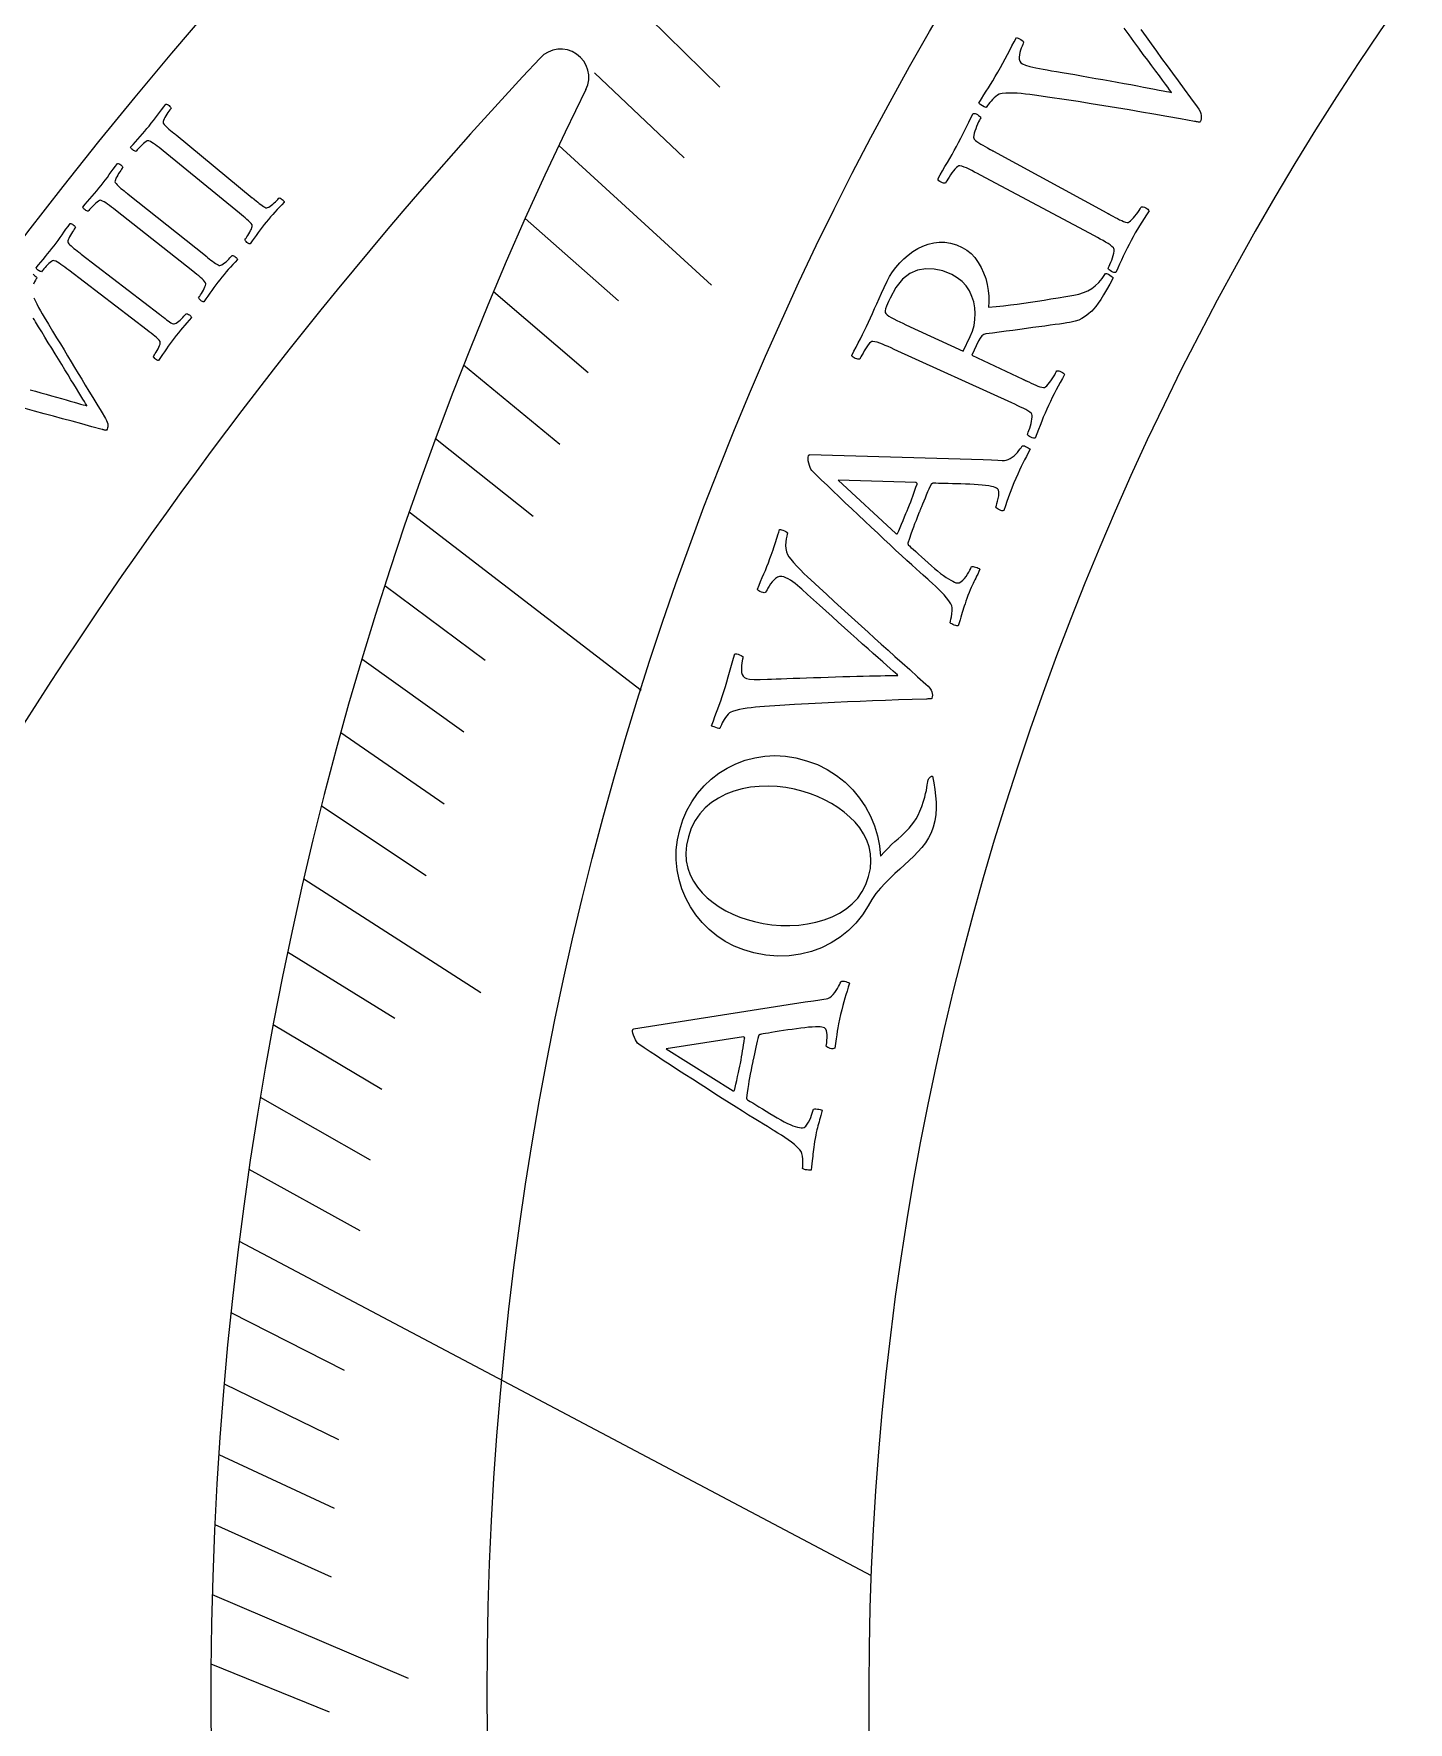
# Model space of a CAD drawing. Header units: millimetres. Extents: x -45 to 45, y -45 to 45.
# Drawn here: x -33.72 to -21.49, y 12.59 to 27.61 of the extents above; entities that cross this region are included whole.
import ezdxf

# ---------------------------------------------------------------- set-up
doc = ezdxf.new("R2010")
doc.units = ezdxf.units.MM
for name, color, linetype in [('CUT_INNER', 6, 'Continuous'), ('CUT_OUTER', 1, 'Continuous'), ('ENGRAVE', 7, 'Continuous'), ('ENGRAVE_FINE', 8, 'Continuous'), ('TEXT', 5, 'Continuous')]:
    doc.layers.add(name, color=color, linetype=linetype)

msp = doc.modelspace()

# ---------------------------------------------------------------- linework, layer by layer
at = {"layer": 'CUT_INNER'}
for centre, radius, start, end in [((-0.0001, 12.8591), 26.2908, 92.53181, 189.83387), ((-0.002, 0.0009), 40.0478, 136.83583, 178.34584), ((-29.0301, 27.2265), 0.25, 333.8101, 136.93359), ((-0.001, 12.8592), 32.14, 153.66675, 201.19212)]:
    msp.add_arc(centre, radius, start, end, dxfattribs=at)
at = {"layer": 'CUT_OUTER'}
msp.add_circle((0, 0), 45, dxfattribs=at)
at = {"layer": 'ENGRAVE'}
for points in [[(-30.377, 23.3604), (-28.3137, 21.7737)], [(-31.8893, 16.8736), (-26.2703, 13.9004)]]:
    msp.add_lwpolyline(points, dxfattribs=at)
for centre, radius in [((0, 0), 42.525), ((0, 12.859), 29.684)]:
    msp.add_circle(centre, radius, dxfattribs=at)
at = {"layer": 'ENGRAVE_FINE'}
for points in [[(-28.3989, 27.9105), (-27.6141, 27.1392)], [(-28.7308, 27.2667), (-27.9314, 26.5081)], [(-29.0461, 26.6201), (-27.6883, 25.3757)], [(-29.3448, 25.9711), (-28.5169, 25.2384)], [(-29.627, 25.3202), (-28.7853, 24.6008)], [(-29.8931, 24.6678), (-29.0377, 23.9619)], [(-30.143, 24.0144), (-29.2742, 23.3223)], [(-30.5953, 22.7063), (-29.7006, 22.0423)], [(-30.7981, 22.0524), (-29.8909, 21.4028)], [(-30.9856, 21.3992), (-30.0661, 20.7642)], [(-31.158, 20.7469), (-30.2265, 20.1267)], [(-31.3156, 20.096), (-29.7411, 19.0857)], [(-31.4586, 19.4468), (-30.5039, 18.8567)], [(-31.5872, 18.7997), (-30.6214, 18.2249)], [(-31.7017, 18.1549), (-30.725, 17.5956)], [(-31.8023, 17.5128), (-30.8151, 16.9691)], [(-31.9629, 16.2376), (-30.9555, 15.7258)], [(-32.0234, 15.605), (-31.0064, 15.1094)], [(-32.0712, 14.9762), (-31.0448, 14.497)], [(-32.1063, 14.3514), (-31.0709, 13.8886)], [(-32.1291, 13.7307), (-30.3857, 12.9857)], [(-32.1399, 13.1145), (-31.0875, 12.685)]]:
    msp.add_lwpolyline(points, dxfattribs=at)
at = {"layer": 'TEXT'}
for points in [[(-23.871, 27.6508), (-23.8244, 27.5861), (-23.7786, 27.5225), (-23.7328, 27.459), (-23.686, 27.3944), (-23.6381, 27.3288), (-23.5893, 27.2621), (-23.5386, 27.1931), (-23.4853, 27.1203), (-23.4294, 27.0437), (-23.3708, 26.9635), (-23.3559, 26.9415), (-23.3448, 26.9213), (-23.3375, 26.9027), (-23.3339, 26.8859), (-23.3334, 26.8704), (-23.3349, 26.8561), (-23.3387, 26.8429), (-23.3445, 26.8307), (-23.3475, 26.828), (-23.3522, 26.8266), (-23.3586, 26.8268), (-23.3668, 26.8283), (-23.3754, 26.8303), (-23.3829, 26.8316), (-23.3894, 26.8323), (-23.3949, 26.8324), (-23.5187, 26.855), (-23.6384, 26.8765), (-23.7541, 26.897), (-23.8657, 26.9164), (-23.9757, 26.9354), (-24.0868, 26.9541), (-24.1989, 26.9727), (-24.312, 26.9912), (-24.4287, 27.0097), (-24.5517, 27.0283), (-24.6808, 27.0469), (-24.8162, 27.0657), (-24.8577, 27.0715), (-24.8974, 27.0764), (-24.9351, 27.0804), (-24.971, 27.0835), (-25.0056, 27.0854), (-25.0395, 27.0859), (-25.0726, 27.0848), (-25.1049, 27.0822), (-25.1183, 27.0799), (-25.1322, 27.0746), (-25.1466, 27.0662), (-25.1615, 27.0549), (-25.1762, 27.0418), (-25.1899, 27.0284), (-25.2025, 27.0146), (-25.2142, 27.0005), (-25.2245, 26.987), (-25.2331, 26.9753), (-25.2399, 26.9652), (-25.245, 26.9568), (-25.2476, 26.9568), (-25.2542, 26.9594), (-25.2646, 26.9646), (-25.2789, 26.9724), (-25.2932, 26.9806), (-25.3035, 26.987), (-25.3099, 26.9916), (-25.3124, 26.9944), (-25.2882, 27.0346), (-25.2658, 27.0711), (-25.2453, 27.1039), (-25.2266, 27.1329), (-25.208, 27.1621), (-25.1878, 27.195), (-25.166, 27.2318), (-25.1424, 27.2723), (-25.1424, 27.2723), (-25.1199, 27.3121), (-25.0981, 27.3515), (-25.077, 27.3905), (-25.0567, 27.4291), (-25.0368, 27.4673), (-25.0168, 27.505), (-24.9968, 27.5424), (-24.9768, 27.5793), (-24.9697, 27.5779), (-24.9608, 27.5745), (-24.9502, 27.5689), (-24.9378, 27.5613), (-24.9263, 27.5532), (-24.9184, 27.5461), (-24.914, 27.5401), (-24.9132, 27.5351), (-24.9167, 27.5283), (-24.9214, 27.5179), (-24.9272, 27.5037), (-24.9342, 27.4858), (-24.9411, 27.466), (-24.9464, 27.4459), (-24.9503, 27.4256), (-24.9527, 27.4051), (-24.9521, 27.3859), (-24.9468, 27.3693), (-24.937, 27.3555), (-24.9226, 27.3445), (-24.8969, 27.3332), (-24.8578, 27.3217), (-24.8054, 27.3097), (-24.7396, 27.2974), (-24.705, 27.2915), (-24.6652, 27.2848), (-24.62, 27.2772), (-24.5696, 27.2687), (-24.5153, 27.2594), (-24.4582, 27.2495), (-24.3986, 27.239), (-24.3363, 27.2278), (-24.2726, 27.2164), (-24.2089, 27.205), (-24.1451, 27.1937), (-24.0813, 27.1824), (-24.0188, 27.1713), (-23.9589, 27.1604), (-23.9016, 27.1498), (-23.847, 27.1395), (-23.7961, 27.1297), (-23.7501, 27.1208), (-23.7091, 27.1128), (-23.6729, 27.1056), (-23.6429, 27.0997), (-23.6207, 27.0954), (-23.6061, 27.0928), (-23.5992, 27.0917), (-23.605, 27.1002), (-23.6159, 27.1154), (-23.6318, 27.1372), (-23.6527, 27.1657), (-23.6778, 27.1996), (-23.7061, 27.2378), (-23.7376, 27.2803), (-23.7724, 27.327), (-23.8097, 27.3771), (-23.8488, 27.43), (-23.8897, 27.4854), (-23.9323, 27.5435), (-23.976, 27.6033), (-24.0199, 27.6635)], [(-33.7226, 25.4738), (-33.7149, 25.4682), (-33.7061, 25.4607), (-33.698, 25.4531), (-33.6926, 25.4471), (-33.6899, 25.4429), (-33.6898, 25.4403), (-33.6945, 25.4331), (-33.7005, 25.4218), (-33.7081, 25.4063), (-33.717, 25.3868)], [(-33.7158, 25.2653), (-33.7046, 25.2402), (-33.69, 25.2107), (-33.6736, 25.1796), (-33.6571, 25.1497), (-33.6406, 25.1209), (-33.624, 25.0933), (-33.5855, 25.0293), (-33.5486, 24.9682), (-33.5132, 24.9097), (-33.4793, 24.8541), (-33.4466, 24.8002), (-33.4145, 24.7472), (-33.383, 24.6951), (-33.3521, 24.6438), (-33.3213, 24.5926), (-33.2898, 24.5405), (-33.2576, 24.4874), (-33.2248, 24.4335), (-33.1908, 24.3775), (-33.1551, 24.3185), (-33.1178, 24.2564), (-33.0788, 24.1913), (-33.0689, 24.1735), (-33.0619, 24.1573), (-33.0576, 24.1426), (-33.0561, 24.1295), (-33.0568, 24.1177), (-33.059, 24.1068), (-33.0628, 24.0969), (-33.0682, 24.088), (-33.0706, 24.0861), (-33.0743, 24.0854), (-33.0792, 24.0859), (-33.0854, 24.0876), (-33.0917, 24.0897), (-33.0974, 24.0912), (-33.1023, 24.0922), (-33.1064, 24.0926), (-33.1992, 24.1182), (-33.2889, 24.1428), (-33.3755, 24.1664), (-33.459, 24.1891), (-33.5413, 24.2114), (-33.6243, 24.2338), (-33.7081, 24.2562), (-33.7927, 24.2787)], [(-33.7472, 24.4461), (-33.6996, 24.4328), (-33.652, 24.4196), (-33.6043, 24.4065), (-33.5575, 24.3936), (-33.5128, 24.3811), (-33.47, 24.3691), (-33.4291, 24.3574), (-33.3911, 24.3465), (-33.3568, 24.3366), (-33.326, 24.3277), (-33.299, 24.3198), (-33.2766, 24.3133), (-33.26, 24.3085), (-33.2491, 24.3055), (-33.2439, 24.3042), (-33.2477, 24.3111), (-33.255, 24.3234), (-33.2656, 24.3411), (-33.2796, 24.3642), (-33.2963, 24.3917), (-33.3153, 24.4226), (-33.3365, 24.457), (-33.3599, 24.4949), (-33.385, 24.5355), (-33.4113, 24.5782), (-33.4389, 24.623), (-33.4676, 24.6699), (-33.4971, 24.7181), (-33.5267, 24.7666), (-33.5566, 24.8155), (-33.5867, 24.8648), (-33.6164, 24.9135), (-33.6451, 24.9609), (-33.673, 25.0067), (-33.7, 25.0512), (-33.7102, 25.0678), (-33.7212, 25.0843)]]:
    msp.add_lwpolyline(points, dxfattribs=at)
for points in [[(-32.6901, 26.7926), (-32.6705, 26.8167), (-32.6516, 26.8408), (-32.6331, 26.8647), (-32.6152, 26.8886), (-32.5973, 26.9127), (-32.5789, 26.9372), (-32.5599, 26.9621), (-32.5403, 26.9874), (-32.5341, 26.9871), (-32.5275, 26.9848), (-32.5204, 26.9806), (-32.5129, 26.9744), (-32.5059, 26.9675), (-32.5006, 26.9611), (-32.497, 26.9552), (-32.495, 26.9498), (-32.4998, 26.9437), (-32.506, 26.9352), (-32.5137, 26.9244), (-32.5227, 26.9113), (-32.5322, 26.8971), (-32.5409, 26.8831), (-32.5491, 26.8693), (-32.5565, 26.8556), (-32.5623, 26.8429), (-32.5655, 26.8323), (-32.566, 26.8236), (-32.5638, 26.817), (-32.5569, 26.8075), (-32.5484, 26.7976), (-32.5382, 26.7872), (-32.5263, 26.7764), (-32.5133, 26.7651), (-32.4996, 26.7533), (-32.4852, 26.7412), (-32.4701, 26.7287), (-32.4677, 26.7267), (-32.4653, 26.7247), (-32.4628, 26.7227), (-32.4604, 26.7207), (-32.4579, 26.7187), (-32.4555, 26.7167), (-32.4531, 26.7147), (-32.4506, 26.7127), (-31.773, 26.1548), (-31.7705, 26.1528), (-31.7681, 26.1508), (-31.7657, 26.1488), (-31.7632, 26.1468), (-31.7608, 26.1448), (-31.7584, 26.1428), (-31.7559, 26.1408), (-31.7535, 26.1388), (-31.7384, 26.1264), (-31.7239, 26.1147), (-31.71, 26.1038), (-31.6967, 26.0934), (-31.6842, 26.0842), (-31.6723, 26.0764), (-31.6611, 26.07), (-31.6507, 26.065), (-31.6444, 26.0645), (-31.6363, 26.0667), (-31.6264, 26.0714), (-31.6148, 26.0787), (-31.6023, 26.0877), (-31.59, 26.0975), (-31.5779, 26.1082), (-31.566, 26.1196), (-31.5551, 26.1306), (-31.5462, 26.1398), (-31.5392, 26.1473), (-31.5342, 26.153), (-31.5286, 26.152), (-31.5222, 26.1494), (-31.5149, 26.1454), (-31.5069, 26.1398), (-31.4994, 26.1335), (-31.494, 26.1274), (-31.4904, 26.1213), (-31.4889, 26.1154), (-31.5102, 26.0928), (-31.531, 26.0707), (-31.5512, 26.049), (-31.5709, 26.0277), (-31.5904, 26.0063), (-31.6097, 25.9843), (-31.629, 25.9618), (-31.6482, 25.9387), (-31.6666, 25.9159), (-31.6849, 25.8926), (-31.703, 25.8689), (-31.7209, 25.8447), (-31.7388, 25.8201), (-31.7568, 25.7952), (-31.7747, 25.77), (-31.7928, 25.7445), (-31.7989, 25.7449), (-31.8055, 25.7472), (-31.8127, 25.7513), (-31.8203, 25.7574), (-31.8273, 25.7642), (-31.8327, 25.7705), (-31.8365, 25.7763), (-31.8386, 25.7816), (-31.834, 25.7876), (-31.828, 25.7959), (-31.8207, 25.8065), (-31.8121, 25.8193), (-31.8032, 25.8333), (-31.795, 25.8474), (-31.7876, 25.8617), (-31.7809, 25.876), (-31.7758, 25.8891), (-31.7732, 25.8997), (-31.7729, 25.9077), (-31.7751, 25.9131), (-31.7833, 25.9245), (-31.7934, 25.9364), (-31.8056, 25.9488), (-31.8198, 25.9616), (-31.8353, 25.9749), (-31.8515, 25.9885), (-31.8684, 26.0025), (-31.886, 26.017), (-32.566, 26.5719), (-32.5838, 26.5862), (-32.6011, 26.6001), (-32.6179, 26.6134), (-32.6344, 26.6263), (-32.6502, 26.6378), (-32.665, 26.6474), (-32.6789, 26.655), (-32.6919, 26.6607), (-32.6983, 26.6622), (-32.7064, 26.6604), (-32.7162, 26.6553), (-32.7276, 26.6468), (-32.7399, 26.6364), (-32.7521, 26.6255), (-32.7642, 26.614), (-32.7763, 26.6019), (-32.7874, 26.5904), (-32.7965, 26.5808), (-32.8035, 26.573), (-32.8086, 26.5671), (-32.8143, 26.568), (-32.8208, 26.5704), (-32.8281, 26.5744), (-32.8362, 26.5798), (-32.8438, 26.586), (-32.8493, 26.5921), (-32.8528, 26.5982), (-32.8544, 26.6042), (-32.8333, 26.6285), (-32.8122, 26.6525), (-32.7912, 26.6762), (-32.7702, 26.6995), (-32.7495, 26.7228), (-32.7292, 26.746), (-32.7094, 26.7693), (-32.6901, 26.7926)], [(-25.5106, 26.6102), (-25.4911, 26.6469), (-25.4723, 26.6833), (-25.4541, 26.7194), (-25.4366, 26.7553), (-25.4191, 26.7914), (-25.401, 26.8281), (-25.3822, 26.8656), (-25.3628, 26.9038), (-25.3547, 26.9049), (-25.3455, 26.9037), (-25.3353, 26.9), (-25.3242, 26.8939), (-25.3136, 26.8867), (-25.3052, 26.8797), (-25.2991, 26.8729), (-25.2953, 26.8664), (-25.3001, 26.8571), (-25.3062, 26.8445), (-25.3136, 26.8285), (-25.3222, 26.809), (-25.3311, 26.7881), (-25.3392, 26.7675), (-25.3464, 26.7473), (-25.3528, 26.7275), (-25.3574, 26.7095), (-25.3589, 26.6948), (-25.3575, 26.6834), (-25.3531, 26.6753), (-25.3419, 26.6648), (-25.3285, 26.6542), (-25.3129, 26.6433), (-25.295, 26.6322), (-25.2754, 26.6209), (-25.2549, 26.6092), (-25.2334, 26.5972), (-25.2109, 26.5849), (-25.2073, 26.5829), (-25.2037, 26.5809), (-25.2, 26.5789), (-25.1964, 26.5769), (-25.1928, 26.575), (-25.1892, 26.573), (-25.1855, 26.571), (-25.1819, 26.569), (-24.1727, 26.0196), (-24.169, 26.0176), (-24.1654, 26.0156), (-24.1618, 26.0137), (-24.1582, 26.0117), (-24.1545, 26.0097), (-24.1509, 26.0077), (-24.1473, 26.0057), (-24.1436, 26.0038), (-24.1211, 25.9916), (-24.0996, 25.9802), (-24.0791, 25.9695), (-24.0595, 25.9595), (-24.041, 25.9507), (-24.0238, 25.9436), (-24.0079, 25.9381), (-23.9932, 25.9343), (-23.9851, 25.9352), (-23.9752, 25.9399), (-23.9638, 25.9483), (-23.9506, 25.9605), (-23.9369, 25.975), (-23.9236, 25.9905), (-23.9107, 26.007), (-23.8982, 26.0245), (-23.887, 26.0412), (-23.8778, 26.0551), (-23.8707, 26.0663), (-23.8657, 26.0748), (-23.8582, 26.0748), (-23.8494, 26.073), (-23.8391, 26.0696), (-23.8274, 26.0644), (-23.8163, 26.0581), (-23.8077, 26.0515), (-23.8017, 26.0446), (-23.7982, 26.0374), (-23.82, 26.0035), (-23.8411, 25.9703), (-23.8617, 25.9377), (-23.8816, 25.9058), (-23.9011, 25.8738), (-23.9204, 25.841), (-23.9394, 25.8076), (-23.9582, 25.7734), (-23.976, 25.7398), (-23.9934, 25.7056), (-24.0105, 25.6709), (-24.0273, 25.6355), (-24.0439, 25.5997), (-24.0604, 25.5635), (-24.0768, 25.5269), (-24.0933, 25.4899), (-24.1012, 25.4889), (-24.1103, 25.4901), (-24.1205, 25.4936), (-24.1318, 25.4995), (-24.1426, 25.5063), (-24.1512, 25.513), (-24.1575, 25.5195), (-24.1616, 25.5258), (-24.1573, 25.5346), (-24.1518, 25.5467), (-24.1452, 25.562), (-24.1375, 25.5805), (-24.1297, 25.6006), (-24.1229, 25.6207), (-24.1171, 25.6407), (-24.1122, 25.6607), (-24.1091, 25.6787), (-24.1084, 25.6929), (-24.1101, 25.7031), (-24.1143, 25.7095), (-24.1277, 25.7221), (-24.1438, 25.7348), (-24.1625, 25.7476), (-24.184, 25.7605), (-24.2072, 25.7736), (-24.2315, 25.787), (-24.2568, 25.8008), (-24.283, 25.8149), (-25.2968, 26.3558), (-25.3232, 26.3698), (-25.349, 26.3832), (-25.374, 26.3961), (-25.3984, 26.4084), (-25.4216, 26.4192), (-25.4431, 26.4278), (-25.4629, 26.434), (-25.4811, 26.4378), (-25.4897, 26.4381), (-25.4997, 26.4336), (-25.5111, 26.4243), (-25.5239, 26.4102), (-25.5372, 26.3934), (-25.5503, 26.3758), (-25.5631, 26.3575), (-25.5758, 26.3385), (-25.5873, 26.3206), (-25.5966, 26.3056), (-25.6038, 26.2936), (-25.6089, 26.2845), (-25.6165, 26.2841), (-25.6255, 26.2855), (-25.6359, 26.2886), (-25.6477, 26.2935), (-25.659, 26.2995), (-25.6676, 26.306), (-25.6737, 26.3129), (-25.6772, 26.3203), (-25.6559, 26.3578), (-25.6345, 26.3947), (-25.6132, 26.4313), (-25.5917, 26.4674), (-25.5706, 26.5033), (-25.55, 26.539), (-25.53, 26.5747), (-25.5106, 26.6102)], [(-33.1172, 26.2628), (-33.0981, 26.2872), (-33.0795, 26.3115), (-33.0614, 26.3358), (-33.0439, 26.36), (-33.0264, 26.3843), (-33.0084, 26.4091), (-32.9898, 26.4343), (-32.9707, 26.46), (-32.9644, 26.4597), (-32.9578, 26.4576), (-32.9506, 26.4534), (-32.943, 26.4474), (-32.9359, 26.4406), (-32.9305, 26.4343), (-32.9268, 26.4285), (-32.9247, 26.4231), (-32.9294, 26.4169), (-32.9355, 26.4083), (-32.943, 26.3974), (-32.9518, 26.3842), (-32.961, 26.3698), (-32.9696, 26.3557), (-32.9775, 26.3417), (-32.9847, 26.3279), (-32.9903, 26.3151), (-32.9933, 26.3045), (-32.9937, 26.2958), (-32.9914, 26.2892), (-32.9843, 26.2799), (-32.9756, 26.2701), (-32.9653, 26.2599), (-32.9532, 26.2492), (-32.9401, 26.2381), (-32.9262, 26.2266), (-32.9116, 26.2147), (-32.8963, 26.2024), (-32.8938, 26.2005), (-32.8914, 26.1985), (-32.8889, 26.1965), (-32.8864, 26.1946), (-32.8839, 26.1926), (-32.8815, 26.1906), (-32.879, 26.1887), (-32.8765, 26.1867), (-32.19, 25.6399), (-32.1875, 25.6379), (-32.1851, 25.6359), (-32.1826, 25.634), (-32.1801, 25.632), (-32.1776, 25.63), (-32.1752, 25.6281), (-32.1727, 25.6261), (-32.1702, 25.6241), (-32.1549, 25.612), (-32.1402, 25.6006), (-32.1262, 25.5898), (-32.1128, 25.5797), (-32.1001, 25.5707), (-32.0881, 25.563), (-32.0768, 25.5568), (-32.0662, 25.552), (-32.06, 25.5516), (-32.0519, 25.5539), (-32.0421, 25.5588), (-32.0306, 25.5663), (-32.0183, 25.5755), (-32.0061, 25.5855), (-31.9942, 25.5964), (-31.9824, 25.608), (-31.9717, 25.6191), (-31.963, 25.6285), (-31.9561, 25.6361), (-31.9512, 25.6419), (-31.9456, 25.6409), (-31.9391, 25.6385), (-31.9318, 25.6345), (-31.9237, 25.6291), (-31.9161, 25.623), (-31.9106, 25.6169), (-31.9069, 25.6109), (-31.9053, 25.605), (-31.9262, 25.5821), (-31.9467, 25.5596), (-31.9666, 25.5376), (-31.9859, 25.516), (-32.005, 25.4943), (-32.024, 25.472), (-32.0429, 25.4491), (-32.0617, 25.4257), (-32.0798, 25.4026), (-32.0977, 25.3791), (-32.1154, 25.355), (-32.133, 25.3306), (-32.1505, 25.3057), (-32.168, 25.2805), (-32.1856, 25.2551), (-32.2032, 25.2293), (-32.2093, 25.2296), (-32.216, 25.2317), (-32.2232, 25.2358), (-32.2309, 25.2417), (-32.238, 25.2484), (-32.2435, 25.2546), (-32.2474, 25.2603), (-32.2496, 25.2656), (-32.2451, 25.2717), (-32.2392, 25.2801), (-32.2321, 25.2908), (-32.2237, 25.3037), (-32.215, 25.3179), (-32.2071, 25.3321), (-32.1999, 25.3465), (-32.1934, 25.3609), (-32.1886, 25.3741), (-32.1861, 25.3847), (-32.186, 25.3927), (-32.1883, 25.3981), (-32.1966, 25.4094), (-32.2069, 25.4211), (-32.2193, 25.4333), (-32.2337, 25.4459), (-32.2494, 25.4589), (-32.2658, 25.4723), (-32.2829, 25.486), (-32.3007, 25.5002), (-32.9896, 26.0441), (-33.0076, 26.0582), (-33.0251, 26.0717), (-33.0422, 26.0848), (-33.0589, 26.0974), (-33.0748, 26.1087), (-33.0898, 26.118), (-33.1038, 26.1254), (-33.1169, 26.1308), (-33.1233, 26.1322), (-33.1314, 26.1303), (-33.1411, 26.125), (-33.1524, 26.1164), (-33.1645, 26.1058), (-33.1765, 26.0947), (-33.1885, 26.083), (-33.2004, 26.0707), (-33.2113, 26.0591), (-33.2202, 26.0493), (-33.2271, 26.0414), (-33.2321, 26.0354), (-33.2378, 26.0362), (-33.2444, 26.0385), (-33.2517, 26.0423), (-33.2599, 26.0476), (-33.2676, 26.0537), (-33.2732, 26.0597), (-33.2768, 26.0658), (-33.2785, 26.0717), (-33.2578, 26.0964), (-33.2371, 26.1207), (-33.2164, 26.1447), (-33.1958, 26.1684), (-33.1755, 26.192), (-33.1556, 26.2156), (-33.1362, 26.2392), (-33.1172, 26.2628)], [(-33.5358, 25.7261), (-33.5171, 25.7509), (-33.4989, 25.7755), (-33.4812, 25.8), (-33.4641, 25.8245), (-33.447, 25.8491), (-33.4293, 25.8742), (-33.4111, 25.8997), (-33.3924, 25.9257), (-33.3862, 25.9255), (-33.3795, 25.9235), (-33.3723, 25.9195), (-33.3645, 25.9135), (-33.3574, 25.9069), (-33.3519, 25.9007), (-33.3481, 25.8949), (-33.3459, 25.8895), (-33.3505, 25.8832), (-33.3565, 25.8746), (-33.3638, 25.8636), (-33.3724, 25.8502), (-33.3814, 25.8357), (-33.3897, 25.8214), (-33.3973, 25.8073), (-33.4044, 25.7934), (-33.4098, 25.7805), (-33.4126, 25.7698), (-33.4128, 25.7611), (-33.4104, 25.7545), (-33.4032, 25.7454), (-33.3943, 25.7357), (-33.3838, 25.7257), (-33.3716, 25.7152), (-33.3583, 25.7043), (-33.3442, 25.693), (-33.3294, 25.6814), (-33.3139, 25.6694), (-33.3114, 25.6674), (-33.3089, 25.6655), (-33.3064, 25.6636), (-33.3039, 25.6617), (-33.3014, 25.6597), (-33.2989, 25.6578), (-33.2964, 25.6559), (-33.2939, 25.654), (-32.5987, 25.1182), (-32.5962, 25.1163), (-32.5937, 25.1144), (-32.5912, 25.1125), (-32.5887, 25.1105), (-32.5861, 25.1086), (-32.5836, 25.1067), (-32.5811, 25.1047), (-32.5786, 25.1028), (-32.5631, 25.0909), (-32.5483, 25.0797), (-32.5341, 25.0692), (-32.5205, 25.0593), (-32.5076, 25.0505), (-32.4955, 25.043), (-32.4841, 25.037), (-32.4735, 25.0324), (-32.4672, 25.0321), (-32.4592, 25.0345), (-32.4495, 25.0396), (-32.4381, 25.0472), (-32.4259, 25.0566), (-32.414, 25.0669), (-32.4022, 25.0779), (-32.3906, 25.0897), (-32.3801, 25.101), (-32.3715, 25.1105), (-32.3648, 25.1182), (-32.36, 25.1241), (-32.3543, 25.1232), (-32.3478, 25.1209), (-32.3404, 25.1171), (-32.3322, 25.1118), (-32.3246, 25.1057), (-32.3189, 25.0998), (-32.3152, 25.0938), (-32.3134, 25.0879), (-32.334, 25.0647), (-32.3541, 25.0419), (-32.3736, 25.0196), (-32.3926, 24.9976), (-32.4113, 24.9756), (-32.43, 24.9531), (-32.4485, 24.9299), (-32.467, 24.9062), (-32.4846, 24.8828), (-32.5022, 24.859), (-32.5195, 24.8347), (-32.5367, 24.8099), (-32.5537, 24.7847), (-32.5709, 24.7593), (-32.588, 24.7335), (-32.6052, 24.7075), (-32.6114, 24.7077), (-32.6181, 24.7097), (-32.6253, 24.7137), (-32.6331, 24.7195), (-32.6404, 24.726), (-32.646, 24.7322), (-32.6499, 24.7378), (-32.6522, 24.7431), (-32.6478, 24.7493), (-32.6421, 24.7577), (-32.6352, 24.7685), (-32.627, 24.7816), (-32.6185, 24.7959), (-32.6108, 24.8103), (-32.6038, 24.8247), (-32.5976, 24.8393), (-32.5929, 24.8526), (-32.5906, 24.8632), (-32.5907, 24.8712), (-32.593, 24.8765), (-32.6015, 24.8877), (-32.6121, 24.8993), (-32.6246, 24.9112), (-32.6392, 24.9236), (-32.6551, 24.9363), (-32.6718, 24.9495), (-32.6891, 24.9629), (-32.7071, 24.9768), (-33.4047, 25.5095), (-33.4229, 25.5233), (-33.4406, 25.5366), (-33.4579, 25.5494), (-33.4748, 25.5617), (-33.4909, 25.5727), (-33.5061, 25.5818), (-33.5202, 25.589), (-33.5334, 25.5942), (-33.5398, 25.5955), (-33.5478, 25.5934), (-33.5575, 25.588), (-33.5686, 25.5792), (-33.5806, 25.5684), (-33.5924, 25.5571), (-33.6042, 25.5452), (-33.6159, 25.5327), (-33.6266, 25.5209), (-33.6353, 25.511), (-33.6421, 25.503), (-33.647, 25.4969), (-33.6527, 25.4977), (-33.6593, 25.4999), (-33.6668, 25.5036), (-33.675, 25.5087), (-33.6828, 25.5147), (-33.6885, 25.5206), (-33.6922, 25.5266), (-33.694, 25.5325), (-33.6736, 25.5575), (-33.6533, 25.5822), (-33.6331, 25.6065), (-33.6129, 25.6305), (-33.5929, 25.6544), (-33.5734, 25.6783), (-33.5544, 25.7022), (-33.5358, 25.7261)], [(-26.1274, 25.4115), (-26.1049, 25.4539), (-26.0786, 25.4951), (-26.0486, 25.5354), (-26.0147, 25.5745), (-25.9778, 25.6114), (-25.9387, 25.6449), (-25.8973, 25.6751), (-25.8537, 25.7018), (-25.8082, 25.7241), (-25.7614, 25.7411), (-25.7131, 25.7526), (-25.6635, 25.7587), (-25.613, 25.7585), (-25.5622, 25.7508), (-25.5111, 25.7358), (-25.4596, 25.7134), (-25.4184, 25.6887), (-25.3809, 25.6582), (-25.3471, 25.6219), (-25.317, 25.5799), (-25.2908, 25.5338), (-25.2687, 25.4856), (-25.2507, 25.4353), (-25.2368, 25.3828), (-25.2272, 25.33), (-25.2222, 25.2785), (-25.2219, 25.2285), (-25.2262, 25.1798), (-25.1583, 25.1865), (-25.0928, 25.1935), (-25.0299, 25.2008), (-24.9695, 25.2085), (-24.9102, 25.2165), (-24.8508, 25.2252), (-24.7913, 25.2344), (-24.7316, 25.2442), (-24.6703, 25.2545), (-24.6057, 25.2654), (-24.538, 25.2767), (-24.467, 25.2886), (-24.4215, 25.2982), (-24.3798, 25.311), (-24.3418, 25.327), (-24.3076, 25.3462), (-24.2757, 25.3702), (-24.2447, 25.4005), (-24.2147, 25.4371), (-24.1855, 25.4801), (-24.1775, 25.4809), (-24.1683, 25.4788), (-24.1579, 25.4738), (-24.1463, 25.4658), (-24.1354, 25.4572), (-24.1271, 25.4504), (-24.1214, 25.4454), (-24.1183, 25.442), (-24.1481, 25.386), (-24.1763, 25.3354), (-24.203, 25.2903), (-24.228, 25.2506), (-24.2512, 25.2164), (-24.2721, 25.1877), (-24.2908, 25.1644), (-24.3072, 25.1467), (-24.3195, 25.1362), (-24.3344, 25.124), (-24.352, 25.1101), (-24.3721, 25.0944), (-24.3955, 25.0791), (-24.4229, 25.066), (-24.4543, 25.0554), (-24.4897, 25.047), (-24.5063, 25.0443), (-24.529, 25.0407), (-24.5579, 25.0364), (-24.5929, 25.0313), (-24.633, 25.0257), (-24.677, 25.0196), (-24.7251, 25.0132), (-24.7772, 25.0063), (-24.8323, 24.999), (-24.8892, 24.9914), (-24.9479, 24.9835), (-25.0086, 24.9751), (-25.0697, 24.9667), (-25.1302, 24.9586), (-25.1898, 24.9507), (-25.2488, 24.9431), (-25.2677, 24.9371), (-25.2849, 24.9249), (-25.3006, 24.9065), (-25.3146, 24.8819), (-25.3752, 24.7535), (-24.9211, 24.5406), (-24.9173, 24.5389), (-24.9136, 24.5371), (-24.9098, 24.5353), (-24.9061, 24.5336), (-24.9023, 24.5318), (-24.8986, 24.5301), (-24.8949, 24.5283), (-24.8911, 24.5266), (-24.8679, 24.5158), (-24.8458, 24.5057), (-24.8246, 24.4962), (-24.8045, 24.4875), (-24.7855, 24.4798), (-24.7679, 24.4737), (-24.7517, 24.4692), (-24.7368, 24.4662), (-24.7287, 24.4677), (-24.7192, 24.473), (-24.7082, 24.4821), (-24.6959, 24.495), (-24.683, 24.5103), (-24.6707, 24.5266), (-24.6588, 24.5438), (-24.6474, 24.5621), (-24.6372, 24.5794), (-24.6289, 24.5938), (-24.6225, 24.6054), (-24.618, 24.6142), (-24.6105, 24.6146), (-24.6015, 24.6134), (-24.5911, 24.6106), (-24.5791, 24.6061), (-24.5676, 24.6005), (-24.5587, 24.5945), (-24.5523, 24.5879), (-24.5484, 24.5809), (-24.5681, 24.5458), (-24.5872, 24.5114), (-24.6057, 24.4776), (-24.6237, 24.4445), (-24.6412, 24.4114), (-24.6585, 24.3776), (-24.6755, 24.343), (-24.6921, 24.3078), (-24.7079, 24.2732), (-24.7232, 24.238), (-24.7382, 24.2023), (-24.7528, 24.166), (-24.7672, 24.1293), (-24.7815, 24.0922), (-24.7957, 24.0546), (-24.8099, 24.0167), (-24.8178, 24.0151), (-24.8269, 24.0158), (-24.8373, 24.0187), (-24.849, 24.0239), (-24.8601, 24.0301), (-24.8691, 24.0363), (-24.8758, 24.0423), (-24.8803, 24.0484), (-24.8765, 24.0574), (-24.8718, 24.0698), (-24.8661, 24.0855), (-24.8595, 24.1044), (-24.8529, 24.125), (-24.8474, 24.1454), (-24.8427, 24.1658), (-24.8391, 24.186), (-24.8371, 24.2042), (-24.8372, 24.2184), (-24.8396, 24.2285), (-24.8442, 24.2346), (-24.8583, 24.2464), (-24.8751, 24.2581), (-24.8946, 24.2698), (-24.9167, 24.2813), (-24.9407, 24.293), (-24.9658, 24.3049), (-24.9918, 24.3171), (-25.0189, 24.3296), (-26.0646, 24.806), (-26.0918, 24.8183), (-26.1183, 24.8302), (-26.1441, 24.8415), (-26.1692, 24.8523), (-26.193, 24.8617), (-26.2149, 24.869), (-26.2351, 24.874), (-26.2534, 24.8767), (-26.2621, 24.8764), (-26.2718, 24.8713), (-26.2826, 24.8614), (-26.2945, 24.8466), (-26.3067, 24.829), (-26.3186, 24.811), (-26.3302, 24.7924), (-26.3414, 24.7732), (-26.3515, 24.7552), (-26.3598, 24.7401), (-26.3661, 24.7279), (-26.3706, 24.7186), (-26.3781, 24.7177), (-26.3872, 24.7186), (-26.3978, 24.7211), (-26.4099, 24.7252), (-26.4215, 24.7305), (-26.4305, 24.7365), (-26.437, 24.743), (-26.441, 24.7502), (-26.422, 24.7888), (-26.403, 24.8268), (-26.384, 24.8641), (-26.3651, 24.9009), (-26.3464, 24.9374), (-26.3282, 24.9739), (-26.3105, 25.0105), (-26.2933, 25.047), (-26.2755, 25.0857), (-26.2573, 25.126), (-26.2387, 25.1679), (-26.2196, 25.2113), (-26.1993, 25.257), (-26.1772, 25.3056), (-26.1533, 25.3571), (-26.1274, 25.4115)], [(-25.5526, 25.4716), (-25.6308, 25.5034), (-25.7074, 25.5206), (-25.7823, 25.5232), (-25.8556, 25.511), (-25.9253, 25.4809), (-25.9896, 25.4293), (-26.0483, 25.3563), (-26.1012, 25.2619), (-26.1073, 25.2486), (-26.1145, 25.2321), (-26.1229, 25.2123), (-26.1325, 25.1893), (-26.1404, 25.1668), (-26.1441, 25.1484), (-26.1436, 25.1342), (-26.1388, 25.1241), (-26.1278, 25.1133), (-26.1124, 25.1018), (-26.0925, 25.0896), (-26.0682, 25.0767), (-26.0415, 25.0636), (-26.0147, 25.0505), (-25.9876, 25.0375), (-25.9602, 25.0246), (-25.45, 24.7886), (-25.388, 24.9199), (-25.3682, 24.9686), (-25.3542, 25.0187), (-25.3461, 25.0704), (-25.3439, 25.1236), (-25.3476, 25.1766), (-25.3575, 25.2279), (-25.3736, 25.2774), (-25.3958, 25.3252), (-25.4246, 25.3695), (-25.4603, 25.4087), (-25.5029, 25.4427), (-25.5526, 25.4716)], [(-25.7527, 22.7489), (-25.756, 22.752), (-25.7661, 22.7611), (-25.7829, 22.7763), (-25.8063, 22.7975), (-25.8356, 22.824), (-25.8696, 22.8547), (-25.9083, 22.8898), (-25.9519, 22.9292), (-25.9991, 22.9721), (-26.0487, 23.0178), (-26.1007, 23.0662), (-26.1551, 23.1173), (-26.2111, 23.1702), (-26.2679, 23.2238), (-26.3256, 23.278), (-26.384, 23.3329), (-26.4422, 23.3877), (-26.4991, 23.4415), (-26.5546, 23.4944), (-26.6089, 23.5464), (-26.6608, 23.5964), (-26.7094, 23.6434), (-26.7547, 23.6876), (-26.7968, 23.7287), (-26.8045, 23.7399), (-26.8116, 23.7545), (-26.818, 23.7725), (-26.8237, 23.794), (-26.828, 23.8155), (-26.83, 23.8335), (-26.8296, 23.848), (-26.8269, 23.8591), (-26.8258, 23.8615), (-26.8248, 23.8633), (-26.8238, 23.8646), (-26.8229, 23.8653), (-26.8218, 23.8659), (-26.8203, 23.8669), (-26.8185, 23.8684), (-26.8163, 23.8703), (-25.2737, 23.826), (-25.198, 23.8223), (-25.1412, 23.8197), (-25.1035, 23.8183), (-25.0848, 23.8181), (-25.068, 23.82), (-25.0509, 23.8252), (-25.0334, 23.8338), (-25.0156, 23.8457), (-24.9983, 23.8596), (-24.9824, 23.8741), (-24.9679, 23.8892), (-24.9548, 23.9049), (-24.9437, 23.9196), (-24.9352, 23.9314), (-24.9291, 23.9405), (-24.9257, 23.9469), (-24.9166, 23.9479), (-24.9066, 23.9465), (-24.8955, 23.9429), (-24.8833, 23.9369), (-24.872, 23.9304), (-24.8634, 23.9251), (-24.8574, 23.9209), (-24.8541, 23.918), (-24.872, 23.8842), (-24.8889, 23.8521), (-24.9048, 23.8218), (-24.9197, 23.7932), (-24.9345, 23.7641), (-24.9499, 23.7319), (-24.9661, 23.6967), (-24.9829, 23.6585), (-25.0001, 23.618), (-25.0153, 23.5807), (-25.0283, 23.5469), (-25.0394, 23.5164), (-25.0501, 23.4858), (-25.062, 23.4515), (-25.0753, 23.4135), (-25.0899, 23.3719), (-25.0978, 23.3701), (-25.1069, 23.3706), (-25.1174, 23.3732), (-25.1292, 23.3781), (-25.1404, 23.3842), (-25.1493, 23.3905), (-25.1559, 23.3972), (-25.16, 23.4042), (-25.1552, 23.4173), (-25.1502, 23.4339), (-25.145, 23.4541), (-25.1395, 23.478), (-25.1351, 23.5019), (-25.133, 23.5224), (-25.1334, 23.5394), (-25.136, 23.5531), (-25.1402, 23.5601), (-25.1468, 23.5666), (-25.1558, 23.5726), (-25.1673, 23.5782), (-25.1811, 23.5829), (-25.1998, 23.5873), (-25.2232, 23.5912), (-25.2516, 23.5949), (-25.2834, 23.5981), (-25.3174, 23.601), (-25.3537, 23.6034), (-25.3922, 23.6055), (-25.4316, 23.6073), (-25.4705, 23.6088), (-25.5089, 23.6101), (-25.5469, 23.6111), (-25.5829, 23.612), (-25.6157, 23.6128), (-25.6451, 23.6134), (-25.6712, 23.614), (-25.6926, 23.6144), (-25.7079, 23.6147), (-25.717, 23.6149), (-25.7201, 23.6149), (-25.7206, 23.6147), (-25.7219, 23.6142), (-25.7242, 23.6132), (-25.7273, 23.6119), (-25.7306, 23.6103), (-25.7333, 23.6084), (-25.7353, 23.6062), (-25.7367, 23.6038), (-25.7463, 23.584), (-25.7564, 23.5617), (-25.7672, 23.5371), (-25.7786, 23.5101), (-25.79, 23.4824), (-25.801, 23.4557), (-25.8116, 23.4299), (-25.8218, 23.405), (-25.8244, 23.3986), (-25.827, 23.3922), (-25.8296, 23.3858), (-25.8322, 23.3793), (-25.8348, 23.3731), (-25.8372, 23.3671), (-25.8395, 23.3615), (-25.8416, 23.3562), (-25.8566, 23.3191), (-25.8702, 23.2848), (-25.8824, 23.2533), (-25.8932, 23.2246), (-25.9039, 23.1953), (-25.9156, 23.1619), (-25.9284, 23.1245), (-25.9421, 23.0829), (-25.9424, 23.0814), (-25.9424, 23.0793), (-25.942, 23.0768), (-25.9413, 23.0737), (-25.9405, 23.0708), (-25.9399, 23.0687), (-25.9396, 23.0674), (-25.9395, 23.067), (-25.9367, 23.0645), (-25.9285, 23.0571), (-25.9149, 23.0448), (-25.8958, 23.0275), (-25.8729, 23.0069), (-25.848, 22.9843), (-25.821, 22.9599), (-25.792, 22.9336), (-25.7624, 22.907), (-25.7335, 22.8816), (-25.7055, 22.8575), (-25.6782, 22.8347), (-25.6514, 22.8123), (-25.6264, 22.793), (-25.6031, 22.7768), (-25.5817, 22.7636), (-25.562, 22.7528), (-25.5443, 22.7436), (-25.5285, 22.7362), (-25.5147, 22.7304), (-25.5004, 22.7276), (-25.4855, 22.7304), (-25.4703, 22.7386), (-25.4545, 22.7522), (-25.4392, 22.769), (-25.4252, 22.7867), (-25.4125, 22.8052), (-25.4011, 22.8246), (-25.3915, 22.8425), (-25.384, 22.8568), (-25.3787, 22.8674), (-25.3757, 22.8743), (-25.3708, 22.8751), (-25.3633, 22.8745), (-25.3533, 22.8725), (-25.3406, 22.8692), (-25.3277, 22.865), (-25.317, 22.8606), (-25.3084, 22.8559), (-25.3019, 22.851), (-25.3123, 22.8285), (-25.3219, 22.8076), (-25.3309, 22.7886), (-25.3392, 22.7712), (-25.3471, 22.7547), (-25.355, 22.7382), (-25.3629, 22.7217), (-25.3708, 22.7052), (-25.3791, 22.6872), (-25.388, 22.6665), (-25.3977, 22.6429), (-25.408, 22.6166), (-25.418, 22.5898), (-25.4269, 22.5652), (-25.4346, 22.5426), (-25.4411, 22.5221), (-25.447, 22.5026), (-25.4529, 22.4832), (-25.4588, 22.4637), (-25.4647, 22.4442), (-25.471, 22.4235), (-25.4782, 22.4002), (-25.4864, 22.3744), (-25.4955, 22.3461), (-25.5003, 22.3453), (-25.5076, 22.3462), (-25.5174, 22.3488), (-25.5297, 22.353), (-25.5422, 22.358), (-25.5528, 22.363), (-25.5613, 22.368), (-25.5678, 22.373), (-25.5636, 22.3867), (-25.5592, 22.4049), (-25.5549, 22.4276), (-25.5505, 22.4548), (-25.5478, 22.4823), (-25.5485, 22.5059), (-25.5528, 22.5256), (-25.5606, 22.5413), (-25.5788, 22.5692), (-25.599, 22.5962), (-25.6212, 22.6225), (-25.6454, 22.6478), (-25.6709, 22.6728), (-25.6973, 22.698), (-25.7246, 22.7234), (-25.7527, 22.7489)], [(-26.5637, 23.6434), (-26.0483, 23.1667), (-26.0479, 23.1666), (-26.0468, 23.1665), (-26.0451, 23.1663), (-26.0426, 23.1659), (-26.0401, 23.1658), (-26.0381, 23.166), (-26.0368, 23.1667), (-26.036, 23.1678), (-26.0245, 23.1931), (-26.0123, 23.2209), (-25.9992, 23.2512), (-25.9852, 23.2839), (-25.9716, 23.3162), (-25.9595, 23.3451), (-25.9488, 23.3708), (-25.9397, 23.3931), (-25.9281, 23.422), (-25.9174, 23.4497), (-25.9075, 23.476), (-25.8986, 23.501), (-25.8898, 23.5259), (-25.8806, 23.5519), (-25.8708, 23.579), (-25.8606, 23.6073), (-25.86, 23.6098), (-25.8605, 23.6121), (-25.8619, 23.6143), (-25.8643, 23.6164), (-25.8668, 23.6181), (-25.8687, 23.6193), (-25.8698, 23.6201), (-25.8701, 23.6203)], [(-27.579, 21.7633), (-27.5651, 21.8069), (-27.5519, 21.8499), (-27.5394, 21.8924), (-27.5275, 21.9344), (-27.5159, 21.9758), (-27.5041, 22.0169), (-27.4923, 22.0576), (-27.4803, 22.0978), (-27.4731, 22.098), (-27.4637, 22.0964), (-27.4522, 22.0932), (-27.4385, 22.0883), (-27.4256, 22.0827), (-27.4163, 22.0775), (-27.4108, 22.0725), (-27.409, 22.0678), (-27.4111, 22.0604), (-27.4135, 22.0492), (-27.4162, 22.0341), (-27.4194, 22.0152), (-27.422, 21.9944), (-27.4231, 21.9737), (-27.4227, 21.953), (-27.4208, 21.9324), (-27.4162, 21.9137), (-27.4076, 21.8986), (-27.3952, 21.8872), (-27.3788, 21.8793), (-27.3513, 21.8736), (-27.3107, 21.8704), (-27.2569, 21.8696), (-27.19, 21.8711), (-27.155, 21.8725), (-27.1146, 21.8741), (-27.0689, 21.876), (-27.0178, 21.8781), (-26.9627, 21.8803), (-26.9048, 21.8824), (-26.8443, 21.8845), (-26.781, 21.8864), (-26.7164, 21.8884), (-26.6517, 21.8904), (-26.5869, 21.8925), (-26.5222, 21.8947), (-26.4587, 21.8967), (-26.3978, 21.8985), (-26.3396, 21.8999), (-26.284, 21.9011), (-26.2322, 21.9021), (-26.1854, 21.9029), (-26.1436, 21.9035), (-26.1067, 21.904), (-26.0762, 21.9044), (-26.0535, 21.9048), (-26.0387, 21.9052), (-26.0317, 21.9056), (-26.0392, 21.9127), (-26.053, 21.9253), (-26.073, 21.9434), (-26.0994, 21.9669), (-26.1309, 21.9949), (-26.1665, 22.0264), (-26.2062, 22.0614), (-26.2498, 22.1), (-26.2967, 22.1414), (-26.3459, 22.1849), (-26.3973, 22.2308), (-26.4511, 22.2788), (-26.5061, 22.3282), (-26.5616, 22.3781), (-26.6173, 22.4284), (-26.6735, 22.4792), (-26.7289, 22.5295), (-26.7826, 22.5784), (-26.8346, 22.6258), (-26.885, 22.6719), (-26.904, 22.689), (-26.9239, 22.7058), (-26.9447, 22.7221), (-26.9664, 22.7381), (-26.9878, 22.7526), (-27.008, 22.7647), (-27.0268, 22.7745), (-27.0443, 22.7818), (-27.0645, 22.7867), (-27.0838, 22.786), (-27.1022, 22.7799), (-27.1197, 22.7682), (-27.136, 22.7532), (-27.1509, 22.7368), (-27.1645, 22.7192), (-27.1766, 22.7003), (-27.187, 22.6822), (-27.1953, 22.667), (-27.2014, 22.6546), (-27.2054, 22.645), (-27.2112, 22.6418), (-27.2196, 22.641), (-27.2306, 22.6427), (-27.2443, 22.6468), (-27.2577, 22.6524), (-27.2682, 22.6585), (-27.2759, 22.665), (-27.2806, 22.6721), (-27.2662, 22.7077), (-27.2519, 22.7422), (-27.2379, 22.7756), (-27.224, 22.8079), (-27.2102, 22.8402), (-27.1965, 22.8738), (-27.1829, 22.9084), (-27.1693, 22.9443), (-27.1585, 22.9738), (-27.1489, 23.0001), (-27.1407, 23.0233), (-27.1339, 23.0433), (-27.1278, 23.0617), (-27.1219, 23.08), (-27.1163, 23.0981), (-27.1108, 23.1162), (-27.1051, 23.1352), (-27.0986, 23.1562), (-27.0913, 23.1793), (-27.0832, 23.2043), (-27.0759, 23.2041), (-27.0665, 23.2018), (-27.0548, 23.1975), (-27.041, 23.1913), (-27.028, 23.1846), (-27.0191, 23.1791), (-27.0141, 23.1747), (-27.0132, 23.1714), (-27.0164, 23.1605), (-27.0201, 23.1437), (-27.024, 23.1211), (-27.0284, 23.0927), (-27.0307, 23.0622), (-27.0287, 23.0333), (-27.0223, 23.0061), (-27.0117, 22.9806), (-27.0004, 22.9615), (-26.9831, 22.9382), (-26.9598, 22.9105), (-26.9307, 22.8786), (-26.8987, 22.8453), (-26.867, 22.8135), (-26.8357, 22.7832), (-26.8047, 22.7544), (-26.7329, 22.688), (-26.6639, 22.6246), (-26.5977, 22.5641), (-26.5346, 22.5066), (-26.4734, 22.4511), (-26.4133, 22.3965), (-26.3543, 22.3428), (-26.2964, 22.29), (-26.2384, 22.2373), (-26.1792, 22.1838), (-26.1188, 22.1295), (-26.0572, 22.0744), (-25.9934, 22.0173), (-25.9262, 21.9571), (-25.8557, 21.8937), (-25.7818, 21.8273), (-25.7627, 21.8089), (-25.7476, 21.7914), (-25.7366, 21.7748), (-25.7296, 21.7591), (-25.7259, 21.7441), (-25.7245, 21.7297), (-25.7254, 21.716), (-25.7286, 21.7029), (-25.7309, 21.6996), (-25.7353, 21.6973), (-25.7416, 21.6961), (-25.7499, 21.6959), (-25.7587, 21.6961), (-25.7664, 21.6958), (-25.7729, 21.6952), (-25.7782, 21.6942), (-25.904, 21.6906), (-26.0256, 21.6869), (-26.143, 21.683), (-26.2562, 21.679), (-26.3678, 21.6748), (-26.4804, 21.6702), (-26.5939, 21.6652), (-26.7084, 21.6599), (-26.8264, 21.6538), (-26.9505, 21.6466), (-27.0807, 21.6382), (-27.2171, 21.6285), (-27.2589, 21.6256), (-27.2987, 21.6223), (-27.3365, 21.6184), (-27.3722, 21.614), (-27.4065, 21.6087), (-27.4397, 21.6021), (-27.4718, 21.5942), (-27.5029, 21.585), (-27.5156, 21.58), (-27.528, 21.5719), (-27.5404, 21.5608), (-27.5527, 21.5466), (-27.5643, 21.5308), (-27.5749, 21.5148), (-27.5845, 21.4987), (-27.593, 21.4825), (-27.6003, 21.4672), (-27.6063, 21.4539), (-27.6109, 21.4426), (-27.6141, 21.4334), (-27.6167, 21.4329), (-27.6236, 21.4341), (-27.6349, 21.437), (-27.6505, 21.4416), (-27.6661, 21.4467), (-27.6776, 21.4508), (-27.6848, 21.454), (-27.6878, 21.4562), (-27.6724, 21.5006), (-27.6581, 21.5409), (-27.6448, 21.5772), (-27.6325, 21.6095), (-27.6203, 21.6418), (-27.6074, 21.6782), (-27.5936, 21.7187), (-27.579, 21.7633)], [(-27.9719, 20.5334), (-27.9434, 20.6213), (-27.9073, 20.7042), (-27.8638, 20.7822), (-27.8128, 20.8551), (-27.7554, 20.922), (-27.6924, 20.982), (-27.6239, 21.0351), (-27.5499, 21.0813), (-27.4714, 21.1199), (-27.3896, 21.1503), (-27.3043, 21.1726), (-27.2158, 21.1868), (-27.1248, 21.1918), (-27.0323, 21.1869), (-26.9384, 21.1719), (-26.8431, 21.1472), (-26.7477, 21.1123), (-26.659, 21.0686), (-26.5769, 21.0162), (-26.5013, 20.9552), (-26.433, 20.8874), (-26.3727, 20.8146), (-26.3201, 20.7368), (-26.2754, 20.654), (-26.2393, 20.5679), (-26.2124, 20.48), (-26.1948, 20.3903), (-26.1863, 20.2988), (-26.1517, 20.3362), (-26.1187, 20.3701), (-26.0873, 20.4006), (-26.0576, 20.4276), (-26.0294, 20.4526), (-26.0027, 20.4769), (-25.9773, 20.5005), (-25.9534, 20.5234), (-25.9308, 20.547), (-25.9094, 20.5724), (-25.8892, 20.5998), (-25.8702, 20.629), (-25.8523, 20.6616), (-25.8352, 20.6987), (-25.8189, 20.7405), (-25.8036, 20.7869), (-25.7931, 20.8224), (-25.7845, 20.8544), (-25.7779, 20.883), (-25.7732, 20.9081), (-25.7699, 20.9295), (-25.7673, 20.9467), (-25.7654, 20.9598), (-25.7643, 20.9686), (-25.762, 20.975), (-25.7589, 20.9814), (-25.7551, 20.9876), (-25.7506, 20.9939), (-25.7458, 20.9995), (-25.741, 21.0038), (-25.7362, 21.007), (-25.7314, 21.0089), (-25.7296, 21.0096), (-25.7275, 21.0098), (-25.7252, 21.0096), (-25.7227, 21.009), (-25.7123, 20.9497), (-25.7037, 20.8917), (-25.6969, 20.8348), (-25.692, 20.7792), (-25.6907, 20.7239), (-25.6947, 20.668), (-25.704, 20.6114), (-25.7186, 20.5542), (-25.7359, 20.5057), (-25.7582, 20.4599), (-25.7852, 20.4166), (-25.8172, 20.3759), (-25.8527, 20.3367), (-25.8904, 20.2979), (-25.9301, 20.2594), (-25.9721, 20.2212), (-26.0151, 20.1825), (-26.0582, 20.1425), (-26.1015, 20.1013), (-26.1448, 20.0586), (-26.1868, 20.0135), (-26.2262, 19.9645), (-26.2629, 19.9117), (-26.297, 19.8551), (-26.3471, 19.7756), (-26.405, 19.7028), (-26.4706, 19.6368), (-26.5442, 19.5773), (-26.6243, 19.5256), (-26.7098, 19.4831), (-26.8007, 19.4496), (-26.8971, 19.4253), (-26.9974, 19.4112), (-27.1, 19.4085), (-27.205, 19.4173), (-27.3124, 19.4376), (-27.4023, 19.4637), (-27.4871, 19.4977), (-27.5668, 19.5396), (-27.6413, 19.5895), (-27.71, 19.6461), (-27.7722, 19.7081), (-27.8278, 19.7755), (-27.8769, 19.8483), (-27.9185, 19.9255), (-27.952, 20.0061), (-27.9774, 20.09), (-27.9946, 20.1772), (-28.003, 20.2662), (-28.002, 20.3553), (-27.9916, 20.4443), (-27.9719, 20.5334)], [(-27.8948, 20.4705), (-27.9107, 20.3959), (-27.9168, 20.3246), (-27.913, 20.2568), (-27.8994, 20.1924), (-27.8777, 20.1316), (-27.8494, 20.0746), (-27.8145, 20.0214), (-27.773, 19.9721), (-27.7262, 19.9265), (-27.6751, 19.8847), (-27.6199, 19.8468), (-27.5605, 19.8126), (-27.4985, 19.7824), (-27.4355, 19.7561), (-27.3715, 19.7338), (-27.3065, 19.7154), (-27.2297, 19.6989), (-27.1518, 19.6877), (-27.0728, 19.6816), (-26.9927, 19.6808), (-26.913, 19.6853), (-26.8354, 19.6954), (-26.76, 19.7109), (-26.6867, 19.732), (-26.6169, 19.7587), (-26.5521, 19.7913), (-26.4922, 19.8298), (-26.4373, 19.8741), (-26.3889, 19.9247), (-26.3485, 19.9821), (-26.3161, 20.0463), (-26.2915, 20.1173), (-26.2764, 20.1877), (-26.2707, 20.2551), (-26.2744, 20.3196), (-26.2875, 20.3812), (-26.3087, 20.44), (-26.3365, 20.4959), (-26.3711, 20.5489), (-26.4123, 20.599), (-26.4589, 20.646), (-26.5096, 20.6895), (-26.5643, 20.7294), (-26.6231, 20.7658), (-26.6845, 20.7986), (-26.7467, 20.8275), (-26.81, 20.8526), (-26.8742, 20.8738), (-26.9501, 20.8936), (-27.0271, 20.9081), (-27.1055, 20.9172), (-27.185, 20.9209), (-27.2643, 20.9188), (-27.3418, 20.9106), (-27.4175, 20.896), (-27.4914, 20.8752), (-27.562, 20.8481), (-27.6277, 20.8145), (-27.6886, 20.7745), (-27.7445, 20.7281), (-27.794, 20.6747), (-27.8356, 20.614), (-27.8693, 20.5459), (-27.8948, 20.4705)], [(-27.1303, 17.8546), (-27.1342, 17.857), (-27.1458, 17.864), (-27.165, 17.8759), (-27.192, 17.8925), (-27.2256, 17.9131), (-27.2646, 17.9371), (-27.3092, 17.9645), (-27.3593, 17.9952), (-27.4135, 18.0287), (-27.4706, 18.0645), (-27.5306, 18.1026), (-27.5935, 18.1429), (-27.6583, 18.1846), (-27.724, 18.2268), (-27.7906, 18.2695), (-27.8581, 18.3128), (-27.9254, 18.3559), (-27.9912, 18.3984), (-28.0555, 18.4402), (-28.1183, 18.4813), (-28.1785, 18.521), (-28.235, 18.5583), (-28.2876, 18.5934), (-28.3365, 18.6261), (-28.3462, 18.6357), (-28.3558, 18.6487), (-28.3654, 18.6653), (-28.375, 18.6853), (-28.3831, 18.7057), (-28.3884, 18.723), (-28.3907, 18.7374), (-28.3901, 18.7487), (-28.3895, 18.7513), (-28.3888, 18.7533), (-28.388, 18.7547), (-28.3873, 18.7555), (-28.3863, 18.7563), (-28.3851, 18.7576), (-28.3835, 18.7594), (-28.3817, 18.7617), (-26.8572, 19.0012), (-26.782, 19.0115), (-26.7258, 19.0194), (-26.6885, 19.0249), (-26.67, 19.0282), (-26.6539, 19.0331), (-26.638, 19.0414), (-26.6224, 19.053), (-26.607, 19.068), (-26.5926, 19.0848), (-26.5796, 19.102), (-26.5682, 19.1195), (-26.5582, 19.1374), (-26.55, 19.1538), (-26.5437, 19.167), (-26.5395, 19.1771), (-26.5372, 19.1839), (-26.5285, 19.1866), (-26.5184, 19.1871), (-26.5068, 19.1856), (-26.4938, 19.1819), (-26.4815, 19.1776), (-26.472, 19.174), (-26.4653, 19.171), (-26.4615, 19.1687), (-26.473, 19.1321), (-26.4837, 19.0975), (-26.4938, 19.0648), (-26.5032, 19.034), (-26.5123, 19.0027), (-26.5216, 18.9682), (-26.531, 18.9306), (-26.5406, 18.89), (-26.5501, 18.8469), (-26.5581, 18.8076), (-26.5647, 18.7719), (-26.57, 18.7399), (-26.5749, 18.7079), (-26.5804, 18.6719), (-26.5865, 18.6322), (-26.5932, 18.5886), (-26.6006, 18.5854), (-26.6096, 18.5842), (-26.6204, 18.5849), (-26.6329, 18.5875), (-26.6451, 18.5914), (-26.655, 18.596), (-26.6627, 18.6014), (-26.668, 18.6075), (-26.6657, 18.6212), (-26.6638, 18.6385), (-26.6624, 18.6593), (-26.6614, 18.6837), (-26.6614, 18.7081), (-26.6632, 18.7286), (-26.6666, 18.7453), (-26.6718, 18.7583), (-26.6771, 18.7643), (-26.6848, 18.7695), (-26.6948, 18.7738), (-26.7071, 18.7772), (-26.7215, 18.7793), (-26.7407, 18.7801), (-26.7645, 18.7797), (-26.793, 18.7781), (-26.8249, 18.7755), (-26.8589, 18.772), (-26.895, 18.7678), (-26.9332, 18.7628), (-26.9722, 18.7573), (-27.0107, 18.7516), (-27.0487, 18.7459), (-27.0863, 18.7399), (-27.1219, 18.7342), (-27.1542, 18.7289), (-27.1832, 18.7241), (-27.209, 18.7199), (-27.2301, 18.7164), (-27.2452, 18.7138), (-27.2542, 18.7123), (-27.2572, 18.7118), (-27.2577, 18.7116), (-27.2589, 18.7108), (-27.2609, 18.7094), (-27.2638, 18.7076), (-27.2667, 18.7054), (-27.269, 18.703), (-27.2706, 18.7005), (-27.2715, 18.6979), (-27.2773, 18.6766), (-27.2832, 18.6529), (-27.2893, 18.6267), (-27.2955, 18.5981), (-27.3016, 18.5688), (-27.3076, 18.5404), (-27.3132, 18.5131), (-27.3187, 18.4868), (-27.32, 18.48), (-27.3214, 18.4733), (-27.3228, 18.4665), (-27.3242, 18.4597), (-27.3256, 18.4531), (-27.3269, 18.4468), (-27.3281, 18.4408), (-27.3292, 18.4352), (-27.3371, 18.396), (-27.3442, 18.3598), (-27.3504, 18.3265), (-27.3558, 18.2964), (-27.3609, 18.2656), (-27.3663, 18.2306), (-27.372, 18.1915), (-27.3778, 18.1481), (-27.3779, 18.1466), (-27.3775, 18.1445), (-27.3766, 18.1421), (-27.3753, 18.1392), (-27.374, 18.1365), (-27.3731, 18.1345), (-27.3725, 18.1334), (-27.3723, 18.133), (-27.3692, 18.131), (-27.3598, 18.1253), (-27.3441, 18.1156), (-27.3221, 18.1022), (-27.2958, 18.0861), (-27.2672, 18.0685), (-27.2362, 18.0494), (-27.2029, 18.0289), (-27.1689, 18.0081), (-27.1358, 17.9885), (-27.1038, 17.97), (-27.0729, 17.9526), (-27.0424, 17.9355), (-27.0143, 17.9211), (-26.9885, 17.9094), (-26.9649, 17.9004), (-26.9436, 17.8934), (-26.9245, 17.8876), (-26.9077, 17.8832), (-26.893, 17.88), (-26.8784, 17.88), (-26.8643, 17.8854), (-26.8508, 17.8962), (-26.8379, 17.9125), (-26.8259, 17.9318), (-26.8154, 17.9518), (-26.8063, 17.9723), (-26.7986, 17.9934), (-26.7925, 18.0129), (-26.7877, 18.0283), (-26.7845, 18.0396), (-26.7827, 18.047), (-26.7781, 18.0487), (-26.7707, 18.0495), (-26.7604, 18.0494), (-26.7474, 18.0484), (-26.7339, 18.0467), (-26.7225, 18.0443), (-26.7132, 18.0413), (-26.7059, 18.0376), (-26.712, 18.0136), (-26.7177, 17.9913), (-26.723, 17.9709), (-26.7279, 17.9524), (-26.7327, 17.9347), (-26.7375, 17.917), (-26.7422, 17.8993), (-26.7469, 17.8816), (-26.7517, 17.8625), (-26.7567, 17.8405), (-26.7619, 17.8155), (-26.7672, 17.7877), (-26.7722, 17.7596), (-26.7764, 17.7337), (-26.7798, 17.7101), (-26.7824, 17.6888), (-26.7847, 17.6685), (-26.7869, 17.6483), (-26.7891, 17.6281), (-26.7913, 17.6079), (-26.7937, 17.5864), (-26.7966, 17.5622), (-26.7999, 17.5353), (-26.8036, 17.5057), (-26.8082, 17.5041), (-26.8155, 17.5037), (-26.8256, 17.5044), (-26.8385, 17.5063), (-26.8517, 17.5089), (-26.863, 17.5119), (-26.8723, 17.5153), (-26.8796, 17.5189), (-26.8779, 17.5332), (-26.877, 17.5519), (-26.8769, 17.575), (-26.8776, 17.6025), (-26.88, 17.6301), (-26.8851, 17.6531), (-26.8929, 17.6717), (-26.9034, 17.6857), (-26.9264, 17.7098), (-26.9513, 17.7327), (-26.9779, 17.7544), (-27.0063, 17.7749), (-27.036, 17.7948), (-27.0666, 17.8147), (-27.098, 17.8346), (-27.1303, 17.8546)], [(-28.0918, 18.585), (-27.4976, 18.211), (-27.4972, 18.211), (-27.4961, 18.2111), (-27.4944, 18.2112), (-27.4919, 18.2113), (-27.4894, 18.2116), (-27.4875, 18.2122), (-27.4863, 18.2131), (-27.4857, 18.2143), (-27.4791, 18.2413), (-27.4721, 18.2709), (-27.4648, 18.303), (-27.4571, 18.3378), (-27.4497, 18.372), (-27.443, 18.4027), (-27.4373, 18.4298), (-27.4324, 18.4534), (-27.4263, 18.4841), (-27.4208, 18.5132), (-27.416, 18.5409), (-27.4118, 18.5671), (-27.4077, 18.5932), (-27.4034, 18.6205), (-27.3988, 18.6489), (-27.394, 18.6785), (-27.3939, 18.6811), (-27.3947, 18.6833), (-27.3965, 18.6852), (-27.3993, 18.6868), (-27.4021, 18.688), (-27.4041, 18.6889), (-27.4053, 18.6894), (-27.4057, 18.6896)]]:
    msp.add_lwpolyline(points, close=True, dxfattribs=at)

doc.saveas('drawing.dxf')
